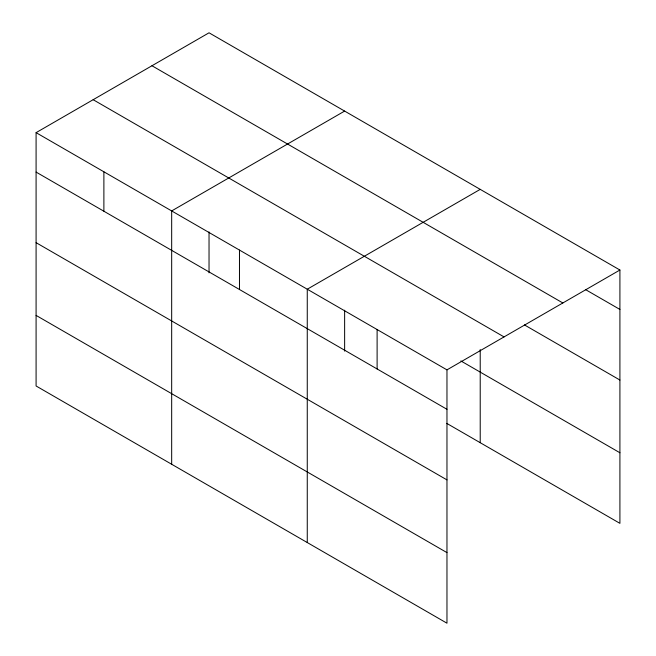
<?xml version="1.0" encoding="UTF-8"?>
<svg xmlns="http://www.w3.org/2000/svg" width="656" height="656" viewBox="0 0 656 656"><rect width="100%" height="100%" fill="white"/><g stroke="black" fill="none" stroke-linecap="round" stroke-linejoin="round"><path stroke-width="0.98" d="M446.966 479.889L446.966 369.869L36.088 132.651L36.088 385.982L446.966 623.2L446.966 479.889L36.088 242.671M446.761 423.382L619.912 523.349L619.912 270.018L209.034 32.8L36.088 132.651M344.63 111.077L171.675 210.929L171.675 464.268M480.217 189.363L307.262 289.214L307.262 542.545M446.966 369.869L619.912 270.018M585.431 289.542L619.912 309.443M151.962 65.748L562.84 302.965M524.423 324.909L619.912 380.037M93.16 99.704L504.038 336.913M460.848 360.923L619.912 452.763M36.088 172.085L446.966 409.295M36.088 315.397L446.966 552.614M480.217 349.574L480.217 442.693M377.11 329.542L377.11 368.975M344.63 310.198L344.63 351.116M239.473 250.075L239.473 289.501M209.034 231.912L209.034 272.839M103.886 171.79L103.886 211.224"/></g></svg>
